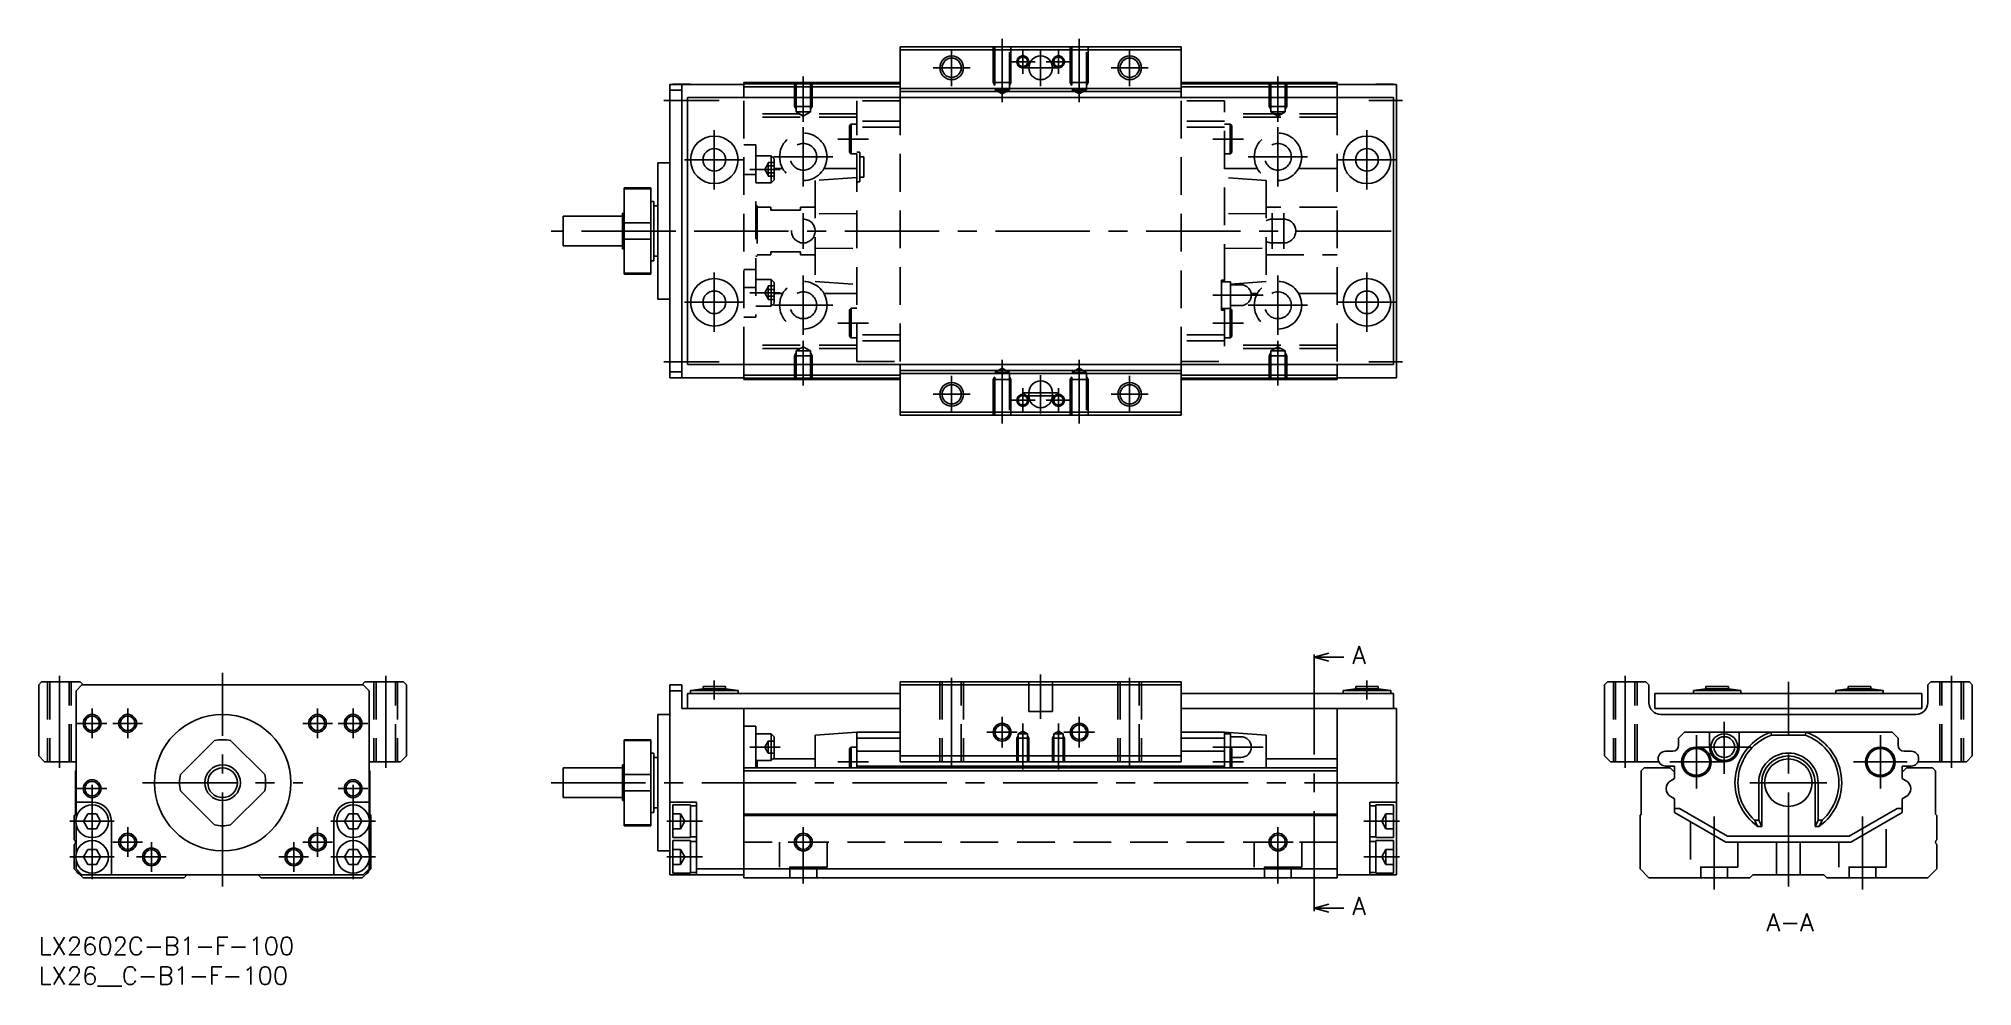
# Model space of a CAD drawing. Extents: x 0 to 326, y -8 to 151.
import ezdxf

# ---------------------------------------------------------------- set-up
doc = ezdxf.new("R2010")
doc.units = 0
doc.header["$LTSCALE"] = 0.5
doc.linetypes.add('CENTER', pattern=[50.8, 31.75, -6.35, 6.35, -6.35])
doc.linetypes.add('DASHED', pattern=[19.05, 12.7, -6.35])
for name, color, linetype in [('MSM_CENTER', 1, 'CENTER'), ('MSM_CONTINUOUS', 7, 'CONTINUOUS'), ('MSM_DASHED', 4, 'DASHED'), ('MSM_NARROW', 5, 'CONTINUOUS'), ('MSM_PART_NUMBER', 7, 'CONTINUOUS')]:
    doc.layers.add(name, color=color, linetype=linetype)
doc.styles.get("Standard").update_dxf_attribs({"font": 'txt.shx', "height": 1, "bigfont": 'bigfont.shx'})

# ---------------------------------------------------------------- blocks, each defined once
blk = doc.blocks.new('*U18')
at = {"layer": 'MSM_PART_NUMBER'}
blk.add_text('LX2602C-B1-F-100', height=3, dxfattribs=at).set_placement((0, -3))
blk = doc.blocks.new('*U19')
at = {"layer": 'MSM_PART_NUMBER'}
blk.add_text('LX26__C-B1-F-100', height=3, dxfattribs=at).set_placement((0, -8))

msp = doc.modelspace()

# ---------------------------------------------------------------- linework, layer by layer
at = {"layer": 'MSM_CENTER'}
for p, q in [((162.38, 140.6), (162.38, 151.3)), ((175.38, 140.6), (175.38, 151.3)), ((153.88, 143.31), (153.88, 149.51)), ((163.83, 147.41), (167.93, 147.41)), ((165.88, 145.36), (165.88, 149.46)), ((168.88, 143.31), (168.88, 149.51)), ((169.83, 147.41), (173.93, 147.41)), ((171.88, 145.36), (171.88, 149.46)), ((183.88, 143.31), (183.88, 149.51)), ((128.88, 144.91), (128.88, 137.28)), ((150.78, 146.41), (156.98, 146.41)), ((165.78, 146.41), (171.98, 146.41)), ((180.78, 146.41), (186.98, 146.41)), ((208.88, 144.91), (208.88, 137.28)), ((105.38, 140.91), (114.68, 140.91)), ((224.18, 140.91), (229.88, 140.91)), ((113.88, 125.91), (113.88, 135.91)), ((128.88, 126.41), (128.88, 136.41)), ((134.68, 134.41), (139.88, 134.41)), ((197.88, 134.41), (203.08, 134.41)), ((208.88, 126.41), (208.88, 136.41)), ((223.88, 125.91), (223.88, 135.91)), ((108.88, 130.91), (118.88, 130.91)), ((123.88, 131.41), (133.88, 131.41)), ((203.88, 131.41), (213.88, 131.41)), ((218.88, 130.91), (228.88, 130.91)), ((119.88, 129.3), (124.98, 129.3)), ((128.88, 115.91), (128.88, 121.91)), ((207.88, 115.91), (207.88, 121.91)), ((209.88, 115.91), (209.88, 121.91)), ((107.38, 118.91), (86.38, 118.91)), ((110.48, 118.91), (230.88, 118.91)), ((113.88, 101.91), (113.88, 111.91)), ((128.88, 101.41), (128.88, 111.41)), ((208.88, 101.41), (208.88, 111.41)), ((223.88, 101.91), (223.88, 111.91)), ((119.88, 108.51), (124.98, 108.51)), ((197.88, 108.11), (206.38, 108.11)), ((108.88, 106.91), (118.88, 106.91)), ((123.88, 106.41), (133.88, 106.41)), ((203.88, 106.41), (213.88, 106.41)), ((218.88, 106.91), (228.88, 106.91)), ((134.68, 103.41), (139.88, 103.41)), ((197.88, 103.41), (203.08, 103.41)), ((128.88, 100.42), (128.88, 92.91)), ((208.88, 100.42), (208.88, 92.91)), ((105.38, 96.91), (114.68, 96.91)), ((162.38, 97.21), (162.38, 86.51)), ((168.88, 88.16), (168.88, 94.66)), ((175.38, 97.21), (175.38, 86.51)), ((224.18, 96.91), (229.88, 96.91)), ((150.78, 91.41), (156.98, 91.41)), ((153.88, 94.51), (153.88, 88.31)), ((165.88, 92.46), (165.88, 88.36)), ((165.88, 91.66), (171.88, 91.66)), ((171.88, 92.46), (171.88, 88.36)), ((180.78, 91.41), (186.98, 91.41)), ((183.88, 94.51), (183.88, 88.31)), ((163.83, 90.41), (167.93, 90.41)), ((165.88, 91.16), (171.88, 91.16)), ((169.83, 90.41), (173.93, 90.41)), ((214.98, 46.62), (214.98, 5.38)), ((3.5, 44), (3.5, 28.5)), ((31, 8.5), (31, 44.5)), ((58.5, 44), (58.5, 28.5)), ((113.88, 43.2), (113.88, 40)), ((153.88, 43.68), (153.88, 28.83)), ((168.88, 44.25), (168.88, 36.75)), ((183.88, 43.68), (183.88, 28.83)), ((223.88, 43.2), (223.88, 40)), ((267.41, 44), (267.41, 28.5)), ((294.91, 8.5), (294.91, 43)), ((322.41, 44), (322.41, 28.5)), ((6.5, 36), (11.5, 36)), ((9, 33.5), (9, 38.5)), ((12.5, 36), (17.5, 36)), ((15, 33.5), (15, 38.5)), ((44.5, 36), (49.5, 36)), ((47, 33.5), (47, 38.5)), ((50.5, 36), (55.5, 36)), ((53, 33.5), (53, 38.5)), ((162.38, 31.93), (162.38, 37.08)), ((165.88, 35.96), (165.88, 28.24)), ((171.88, 35.96), (171.88, 28.24)), ((175.38, 31.93), (175.38, 37.08)), ((284.11, 36.25), (284.11, 27.5)), ((159.8, 34.5), (164.95, 34.5)), ((172.8, 34.5), (177.95, 34.5)), ((279.41, 25), (279.41, 34)), ((310.41, 25), (310.41, 34)), ((119.88, 32), (124.98, 32)), ((134.68, 29.5), (139.88, 29.5)), ((197.88, 32), (206.38, 32)), ((197.88, 29.5), (203.08, 29.5)), ((274.91, 29.5), (283.91, 29.5)), ((279.61, 32), (288.61, 32)), ((305.91, 29.5), (314.91, 29.5)), ((9, 9.75), (9, 27.5)), ((53, 9.75), (53, 27.5)), ((6.5, 25), (11.5, 25)), ((17.5, 26), (44.5, 26)), ((50.5, 25), (55.5, 25)), ((86.38, 26), (230.88, 26)), ((288.41, 26), (301.41, 26)), ((282.41, 20.29), (282.41, 8)), ((307.41, 20.29), (307.41, 8)), ((5.25, 19.5), (12.75, 19.5)), ((15, 13.5), (15, 18.5)), ((47, 13.5), (47, 18.5)), ((49.25, 19.5), (56.75, 19.5)), ((105.88, 19.5), (111.88, 19.5)), ((128.88, 18.5), (128.88, 9)), ((208.88, 18.5), (208.88, 9)), ((223.38, 19.5), (229.38, 19.5)), ((5.25, 13.5), (12.75, 13.5)), ((12.5, 16), (17.5, 16)), ((16.5, 13.5), (21.5, 13.5)), ((19, 11), (19, 16)), ((40.5, 13.5), (45.5, 13.5)), ((43, 11), (43, 16)), ((44.5, 16), (49.5, 16)), ((49.25, 13.5), (56.75, 13.5)), ((105.88, 13.5), (111.88, 13.5)), ((126.3, 16), (131.45, 16)), ((206.3, 16), (211.45, 16)), ((223.38, 13.5), (229.38, 13.5))]:
    msp.add_line(p, q, dxfattribs=at)
at = {"layer": 'MSM_CONTINUOUS'}
for p, q in [((192.58, 149.91), (145.18, 149.91)), ((145.18, 149.91), (145.18, 141.41)), ((192.58, 149.41), (145.18, 149.41)), ((192.58, 149.91), (192.58, 141.41)), ((118.88, 143.61), (106.38, 143.61)), ((106.38, 143.61), (106.38, 94.21)), ((106.88, 143.61), (106.88, 143.66)), ((109.88, 143.66), (106.88, 143.66)), ((108.38, 143.61), (108.38, 94.21)), ((109.88, 143.61), (109.88, 143.66)), ((118.88, 141.41), (118.88, 143.91)), ((145.18, 143.91), (118.88, 143.91)), ((145.18, 143.71), (118.88, 143.71)), ((218.88, 143.91), (192.58, 143.91)), ((218.88, 143.71), (192.58, 143.71)), ((218.88, 143.91), (218.88, 141.41)), ((228.88, 143.61), (218.88, 143.61)), ((225.38, 143.61), (225.38, 143.66)), ((228.38, 143.66), (225.38, 143.66)), ((228.38, 143.61), (228.38, 143.66)), ((228.88, 143.61), (228.88, 94.21)), ((108.38, 142.61), (106.38, 142.61)), ((109.38, 96.41), (109.38, 141.41)), ((228.38, 141.41), (109.38, 141.41)), ((145.18, 143.21), (118.88, 143.21)), ((192.58, 142.91), (145.18, 142.91)), ((192.58, 142.41), (145.18, 142.41)), ((218.88, 143.21), (192.58, 143.21)), ((228.38, 96.41), (228.38, 141.41)), ((106.38, 130.41), (104.38, 130.41)), ((104.38, 107.41), (104.38, 130.41)), ((103.18, 126.16), (98.68, 126.16)), ((98.68, 126.16), (98.68, 111.66)), ((98.68, 126.03), (103.18, 126.03)), ((103.18, 126.16), (103.18, 111.66)), ((103.68, 123.91), (103.18, 123.91)), ((103.68, 123.91), (103.68, 113.91)), ((88.38, 121.41), (88.38, 116.41)), ((98.38, 121.41), (88.38, 121.41)), ((98.38, 121.91), (98.38, 115.91)), ((98.68, 121.91), (98.38, 121.91)), ((104.38, 123.16), (103.68, 123.16)), ((98.68, 120.27), (103.18, 120.27)), ((98.68, 117.54), (103.18, 117.54)), ((88.38, 116.41), (98.38, 116.41)), ((98.38, 115.91), (98.68, 115.91)), ((103.68, 114.66), (104.38, 114.66)), ((98.68, 111.79), (103.18, 111.79)), ((98.68, 111.66), (103.18, 111.66)), ((103.18, 113.91), (103.68, 113.91)), ((104.38, 107.41), (106.38, 107.41)), ((108.38, 95.21), (106.38, 95.21)), ((228.38, 96.41), (109.38, 96.41)), ((118.88, 93.91), (118.88, 96.41)), ((145.18, 94.61), (118.88, 94.61)), ((145.18, 96.41), (145.18, 87.91)), ((192.58, 95.41), (145.18, 95.41)), ((192.58, 94.91), (145.18, 94.91)), ((192.58, 96.41), (192.58, 87.91)), ((218.88, 94.61), (192.58, 94.61)), ((218.88, 96.41), (218.88, 93.91)), ((118.88, 94.21), (106.38, 94.21)), ((106.88, 94.16), (106.88, 94.21)), ((106.88, 94.16), (109.88, 94.16)), ((109.88, 94.16), (109.88, 94.21)), ((145.18, 94.11), (118.88, 94.11)), ((145.18, 93.91), (118.88, 93.91)), ((166.88, 91.66), (166.88, 91.16)), ((170.88, 91.16), (170.88, 91.66)), ((218.88, 94.11), (192.58, 94.11)), ((218.88, 93.91), (192.58, 93.91)), ((228.88, 94.21), (218.88, 94.21)), ((192.58, 88.41), (145.18, 88.41)), ((192.58, 87.91), (145.18, 87.91)), ((214.98, 47.12), (217.48, 47.79)), ((214.98, 47.62), (214.98, 46.62)), ((217.48, 46.45), (214.98, 47.12)), ((214.98, 47.12), (219.98, 47.12)), ((0, 42.5), (0.5, 43)), ((0, 30.5), (0, 42.5)), ((0.5, 43), (7, 43)), ((6.3, 41.5), (7.3, 42.5)), ((7, 43), (7.5, 42.5)), ((7.3, 42.5), (54.7, 42.5)), ((54.5, 42.5), (55, 43)), ((54.7, 42.5), (55.7, 41.5)), ((55, 43), (61.5, 43)), ((61.5, 43), (62, 42.5)), ((62, 42.5), (62, 30.5)), ((108.38, 42.5), (106.38, 42.5)), ((106.38, 42.5), (106.38, 10.5)), ((108.38, 38.5), (108.38, 42.5)), ((145.18, 43), (145.18, 29.5)), ((192.58, 43), (145.18, 43)), ((192.58, 42.5), (145.18, 42.5)), ((192.58, 43), (192.58, 29.5)), ((264.41, 43), (263.91, 42.5)), ((263.91, 42.5), (263.91, 30.5)), ((270.91, 43), (264.41, 43)), ((271.41, 42.5), (270.91, 43)), ((271.41, 39.5), (271.41, 42.5)), ((318.91, 43), (318.41, 42.5)), ((318.41, 42.5), (318.41, 39.5)), ((325.41, 43), (318.91, 43)), ((325.91, 42.5), (325.41, 43)), ((325.91, 30.5), (325.91, 42.5)), ((6.3, 20.02), (6.3, 41.5)), ((55.7, 20.02), (55.7, 41.5)), ((108.38, 41.5), (106.38, 41.5)), ((109.38, 41), (109.38, 38.5)), ((145.18, 41), (109.38, 41)), ((111.98, 41.8), (109.88, 41.55)), ((109.88, 41.55), (109.88, 41)), ((117.88, 41.55), (109.88, 41.55)), ((111.98, 42.2), (111.98, 41.8)), ((115.78, 42.2), (111.98, 42.2)), ((115.78, 41.8), (111.98, 41.8)), ((115.78, 41.8), (115.78, 42.2)), ((117.88, 41.55), (115.78, 41.8)), ((117.88, 41), (117.88, 41.55)), ((228.38, 41), (192.58, 41)), ((221.98, 41.8), (219.88, 41.55)), ((219.88, 41.55), (219.88, 41)), ((227.88, 41.55), (219.88, 41.55)), ((221.98, 42.2), (221.98, 41.8)), ((225.78, 42.2), (221.98, 42.2)), ((225.78, 41.8), (221.98, 41.8)), ((225.78, 41.8), (225.78, 42.2)), ((227.88, 41.55), (225.78, 41.8)), ((227.88, 41), (227.88, 41.55)), ((228.38, 38.5), (228.38, 41)), ((272.41, 41), (272.41, 38.5)), ((317.41, 41), (272.41, 41)), ((281.01, 41.8), (278.91, 41.55)), ((278.91, 41.55), (278.91, 41)), ((286.91, 41.55), (278.91, 41.55)), ((281.01, 42.2), (281.01, 41.8)), ((284.81, 42.2), (281.01, 42.2)), ((284.81, 41.8), (281.01, 41.8)), ((284.81, 41.8), (284.81, 42.2)), ((286.91, 41.55), (284.81, 41.8)), ((286.91, 41), (286.91, 41.55)), ((305.01, 41.8), (302.91, 41.55)), ((302.91, 41.55), (302.91, 41)), ((310.91, 41.55), (302.91, 41.55)), ((305.01, 42.2), (305.01, 41.8)), ((308.81, 42.2), (305.01, 42.2)), ((308.81, 41.8), (305.01, 41.8)), ((308.81, 41.8), (308.81, 42.2)), ((310.91, 41.55), (308.81, 41.8)), ((310.91, 41), (310.91, 41.55)), ((317.41, 41), (317.41, 38.5)), ((106.38, 37.5), (104.38, 37.5)), ((104.38, 14.5), (104.38, 37.5)), ((145.18, 38.5), (108.38, 38.5)), ((118.88, 38.5), (118.88, 10)), ((192.58, 38.5), (228.88, 38.5)), ((218.88, 38.5), (218.88, 10)), ((228.88, 38.5), (228.88, 10.5)), ((272.41, 38.5), (317.41, 38.5)), ((316.41, 37.5), (273.41, 37.5)), ((23.88, 27.36), (29.64, 33.12)), ((32.36, 33.12), (38.12, 27.36)), ((103.18, 33.25), (98.68, 33.25)), ((98.68, 33.25), (98.68, 18.75)), ((98.68, 33.12), (103.18, 33.12)), ((103.18, 33.25), (103.18, 18.75)), ((120.88, 35.5), (118.88, 35.5)), ((120.88, 35.5), (120.88, 28.5)), ((123.48, 34.25), (120.88, 34.25)), ((123.98, 33.75), (123.48, 34.25)), ((123.48, 34.25), (123.48, 29.75)), ((123.98, 33.75), (123.98, 30.25)), ((130.88, 34), (137.88, 34.5)), ((130.88, 34), (130.88, 28.5)), ((145.18, 34.5), (137.88, 34.5)), ((137.88, 28.5), (137.88, 34.5)), ((145.18, 33.5), (137.88, 33.5)), ((199.88, 34.5), (192.58, 34.5)), ((199.88, 33.5), (192.58, 33.5)), ((199.88, 34.5), (206.88, 34)), ((199.88, 28.5), (199.88, 34.5)), ((200.88, 34.25), (199.88, 34.25)), ((200.88, 34.25), (200.88, 31.95)), ((202.63, 33.75), (200.88, 33.75)), ((206.88, 34), (206.88, 28.5)), ((276.41, 33.5), (277.41, 34.5)), ((276.41, 32.3), (276.41, 33.5)), ((277.41, 34.5), (312.41, 34.5)), ((281.61, 32), (281.61, 34.5)), ((286.61, 34.5), (286.61, 32)), ((291.95, 34.5), (292.04, 34)), ((292.04, 34), (297.78, 34)), ((297.78, 34), (297.87, 34.5)), ((312.41, 34.5), (313.41, 33.5)), ((313.41, 33.5), (313.41, 32.3)), ((1, 29.5), (0, 30.5)), ((6.3, 29.5), (1, 29.5)), ((61, 29.5), (55.7, 29.5)), ((62, 30.5), (61, 29.5)), ((103.68, 31), (103.18, 31)), ((103.68, 31), (103.68, 21)), ((104.38, 30.25), (103.68, 30.25)), ((120.88, 29.75), (123.48, 29.75)), ((121.08, 29.75), (121.08, 28.5)), ((123.48, 29.75), (123.98, 30.25)), ((130.88, 30), (123.73, 30)), ((136.93, 32), (136.68, 31.75)), ((136.68, 31.75), (136.68, 28.5)), ((137.88, 32), (136.93, 32)), ((136.93, 32), (136.93, 28.5)), ((145.18, 31.3), (137.88, 31.3)), ((192.58, 30.5), (145.18, 30.5)), ((192.58, 29.5), (145.18, 29.5)), ((199.88, 31.3), (192.58, 31.3)), ((200.83, 32), (199.88, 32)), ((201.08, 31.75), (200.83, 32)), ((200.83, 32), (200.83, 28.5)), ((201.08, 31.75), (201.08, 28.5)), ((201.08, 30.25), (202.63, 30.25)), ((218.88, 30), (206.88, 30)), ((264.91, 29.5), (263.91, 30.5)), ((264.91, 29.5), (273.09, 29.5)), ((274.21, 31.3), (275.41, 31.3)), ((314.41, 31.3), (315.61, 31.3)), ((316.73, 29.5), (324.91, 29.5)), ((324.91, 29.5), (325.91, 30.5)), ((6.2, 28), (6.3, 28.1)), ((6.2, 20.7), (6.2, 28)), ((55.7, 28.1), (55.8, 28)), ((55.8, 28), (55.8, 20.7)), ((98.38, 28.5), (88.38, 28.5)), ((88.38, 28.5), (88.38, 23.5)), ((98.68, 29), (98.38, 29)), ((98.38, 29), (98.38, 23)), ((98.68, 27.36), (103.18, 27.36)), ((218.88, 28.5), (118.88, 28.5)), ((218.88, 28), (118.88, 28)), ((199.88, 28.8), (137.88, 28.8)), ((270.11, 28), (270.61, 28.5)), ((270.11, 20.7), (270.11, 28)), ((270.61, 28.5), (275.01, 28.5)), ((275.71, 28.8), (274.21, 28.8)), ((275.01, 28.5), (275.71, 27.8)), ((275.71, 26.72), (275.15, 26.4)), ((275.71, 27.8), (275.71, 28.8)), ((275.71, 27.8), (275.71, 26.72)), ((314.11, 28.8), (314.11, 27.8)), ((315.61, 28.8), (314.11, 28.8)), ((314.11, 27.8), (314.81, 28.5)), ((314.11, 26.72), (314.11, 27.8)), ((314.67, 26.4), (314.11, 26.72)), ((314.81, 28.5), (319.21, 28.5)), ((319.21, 28.5), (319.71, 28)), ((319.71, 28), (319.71, 20.7)), ((29.64, 18.88), (23.88, 24.64)), ((38.12, 24.64), (32.36, 18.88)), ((88.38, 23.5), (98.38, 23.5)), ((98.38, 23), (98.68, 23)), ((98.68, 24.64), (103.18, 24.64)), ((275.15, 23.6), (275.71, 23.28)), ((275.71, 23.28), (275.71, 21)), ((289.91, 26), (289.91, 19.68)), ((290.41, 26), (290.41, 18.62)), ((299.41, 26), (299.41, 18.62)), ((299.91, 26), (299.91, 19.68)), ((314.11, 23.28), (314.67, 23.6)), ((314.11, 21), (314.11, 23.28)), ((6, 20.5), (6.2, 20.7)), ((6, 16.4), (6, 20.5)), ((9, 22.75), (6.3, 22.75)), ((8.28, 20.75), (7.56, 19.5)), ((9.72, 20.75), (8.28, 20.75)), ((10.44, 19.5), (9.72, 20.75)), ((52.28, 20.75), (51.56, 19.5)), ((53.72, 20.75), (52.28, 20.75)), ((55.7, 22.75), (53, 22.75)), ((54.44, 19.5), (53.72, 20.75)), ((55.8, 20.7), (56, 20.5)), ((56, 20.5), (56, 11.5)), ((103.18, 21), (103.68, 21)), ((103.68, 21.75), (104.38, 21.75)), ((110.88, 22.75), (106.38, 22.75)), ((106.88, 16.75), (106.88, 22.25)), ((109.88, 22.25), (106.88, 22.25)), ((109.88, 16.75), (109.88, 22.25)), ((110.88, 22.1), (109.88, 22.1)), ((110.88, 10.5), (110.88, 22.75)), ((218.88, 20.7), (118.88, 20.7)), ((218.88, 20.5), (118.88, 20.5)), ((224.38, 10.5), (224.38, 22.75)), ((228.88, 22.75), (224.38, 22.75)), ((225.38, 22.1), (224.38, 22.1)), ((225.38, 16.75), (225.38, 22.25)), ((228.38, 22.25), (225.38, 22.25)), ((228.38, 16.75), (228.38, 22.25)), ((269.91, 20.5), (270.11, 20.7)), ((269.91, 11.5), (269.91, 20.5)), ((276.56, 21.66), (275.71, 21.66)), ((275.71, 21), (284.37, 16)), ((284.64, 17), (276.56, 21.66)), ((289.23, 19.68), (289.91, 19.68)), ((289.91, 19.68), (290.41, 18.62)), ((299.41, 18.62), (299.91, 19.68)), ((299.91, 19.68), (300.6, 19.68)), ((313.26, 21.66), (305.18, 17)), ((305.45, 16), (314.11, 21)), ((314.11, 21.66), (313.26, 21.66)), ((319.71, 20.7), (319.91, 20.5)), ((319.91, 20.5), (319.91, 16.4)), ((6.3, 14.02), (6.3, 18.98)), ((7.56, 19.5), (8.28, 18.25)), ((9.72, 18.25), (8.28, 18.25)), ((9.72, 18.25), (10.44, 19.5)), ((12.25, 10.5), (12.25, 19.5)), ((49.75, 19.5), (49.75, 10.5)), ((51.56, 19.5), (52.28, 18.25)), ((53.72, 18.25), (52.28, 18.25)), ((53.72, 18.25), (54.44, 19.5)), ((55.7, 14.02), (55.7, 18.98)), ((98.68, 18.88), (103.18, 18.88)), ((98.68, 18.75), (103.18, 18.75)), ((106.88, 16.75), (109.88, 16.75)), ((109.88, 16.9), (110.88, 16.9)), ((224.38, 16.9), (225.38, 16.9)), ((225.38, 16.75), (228.38, 16.75)), ((305.18, 17), (284.64, 17)), ((289.76, 18.62), (290.41, 18.62)), ((299.41, 18.62), (300.06, 18.62)), ((6, 11.5), (6, 15.6)), ((8.28, 14.75), (7.56, 13.5)), ((7.56, 13.5), (8.28, 12.25)), ((9.72, 14.75), (8.28, 14.75)), ((10.44, 13.5), (9.72, 14.75)), ((9.72, 12.25), (10.44, 13.5)), ((52.28, 14.75), (51.56, 13.5)), ((51.56, 13.5), (52.28, 12.25)), ((53.72, 14.75), (52.28, 14.75)), ((54.44, 13.5), (53.72, 14.75)), ((53.72, 12.25), (54.44, 13.5)), ((104.38, 14.5), (106.38, 14.5)), ((106.88, 10.75), (106.88, 16.25)), ((109.88, 16.25), (106.88, 16.25)), ((109.88, 10.75), (109.88, 16.25)), ((110.88, 16.1), (109.88, 16.1)), ((225.38, 16.1), (224.38, 16.1)), ((225.38, 10.75), (225.38, 16.25)), ((228.38, 16.25), (225.38, 16.25)), ((228.38, 10.75), (228.38, 16.25)), ((284.37, 16), (305.45, 16)), ((319.91, 15.6), (319.91, 11.5)), ((7.5, 10), (6, 11.5)), ((6.3, 11.5), (6.3, 12.98)), ((6.3, 11.5), (7.3, 10.5)), ((54.7, 10.5), (7.3, 10.5)), ((24.5, 10), (7.5, 10)), ((9.72, 12.25), (8.28, 12.25)), ((25, 10.5), (24.5, 10)), ((37.52, 10), (37.02, 10.5)), ((54.5, 10), (37.52, 10)), ((53.72, 12.25), (52.28, 12.25)), ((56, 11.5), (54.5, 10)), ((54.7, 10.5), (55.7, 11.5)), ((55.7, 11.5), (55.7, 12.98)), ((106.38, 10.5), (118.88, 10.5)), ((106.88, 10.75), (109.88, 10.75)), ((109.88, 10.9), (110.88, 10.9)), ((218.88, 11.5), (110.88, 11.5)), ((218.88, 10), (118.88, 10)), ((218.88, 10.5), (228.88, 10.5)), ((224.38, 10.9), (225.38, 10.9)), ((225.38, 10.75), (228.38, 10.75)), ((271.41, 10), (269.91, 11.5)), ((288.4, 10), (271.41, 10)), ((288.9, 10.5), (288.4, 10)), ((300.91, 10.5), (288.9, 10.5)), ((301.41, 10), (300.91, 10.5)), ((318.41, 10), (301.41, 10)), ((319.91, 11.5), (318.41, 10)), ((214.98, 4.88), (217.48, 5.55)), ((214.98, 5.38), (214.98, 4.38)), ((217.48, 4.21), (214.98, 4.88)), ((214.98, 4.88), (219.98, 4.88))]:
    msp.add_line(p, q, dxfattribs=at)
for centre, radius in [((153.88, 146.41), 1.62), ((168.88, 146.41), 2), ((183.88, 146.41), 1.62), ((113.88, 130.91), 4), ((223.88, 130.91), 4), ((113.88, 130.91), 1.9), ((223.88, 130.91), 1.9), ((113.88, 106.91), 4), ((223.88, 106.91), 4), ((113.88, 106.91), 1.9), ((223.88, 106.91), 1.9), ((153.88, 91.41), 1.62), ((183.88, 91.41), 1.62), ((9, 36), 1.23), ((15, 36), 1.23), ((31, 26), 11.5), ((47, 36), 1.23), ((53, 36), 1.23), ((162.38, 34.5), 1.23), ((175.38, 34.5), 1.23), ((284.11, 32), 2.25), ((284.11, 32), 1.75), ((279.41, 29.5), 2.5), ((279.41, 29.5), 2.25), ((294.91, 26), 4), ((310.41, 29.5), 2.5), ((310.41, 29.5), 2.25), ((9, 25), 1.23), ((31, 26), 3), ((31, 26), 2.5), ((53, 25), 1.23), ((9, 19.5), 2.75), ((53, 19.5), 2.75), ((15, 16), 1.23), ((47, 16), 1.23), ((128.88, 16), 1.23), ((208.88, 16), 1.23), ((9, 13.5), 2.75), ((19, 13.5), 1.23), ((43, 13.5), 1.23), ((53, 13.5), 2.75)]:
    msp.add_circle(centre, radius, dxfattribs=at)
for centre, radius, start, end in [((168.88, 91.66), 2, 0, 180), ((168.88, 91.16), 2, 180, 0), ((273.41, 39.5), 2, 180, 270), ((316.41, 39.5), 2, 270, 0), ((31, 26), 7.25, 79.1484, 100.8516), ((202.63, 32), 1.75, 270, 90), ((294.91, 26), 9, 109.1881, 235.0848), ((294.91, 26), 8.5, 109.7499, 228.0214), ((294.91, 26), 8.5, 311.9786, 70.2501), ((294.91, 26), 9, 304.9152, 70.8119), ((274.21, 30.05), 1.25, 90, 270), ((275.41, 32.3), 1, 270, 0), ((284.11, 32), 2.5, 180, 0), ((294.91, 26), 5, 0, 180), ((294.91, 26), 4.5, 0, 180), ((314.41, 32.3), 1, 180, 270), ((315.61, 30.05), 1.25, 270, 90), ((31, 26), 7.25, 169.1484, 190.8516), ((31, 26), 7.25, 349.1484, 10.8516), ((276.03, 24.88), 1.75, 120.0001, 176.2321), ((313.8, 24.88), 1.75, 3.7679, 59.9999), ((276.03, 25.12), 1.75, 183.7679, 239.9999), ((313.8, 25.12), 1.75, 300.0001, 356.2321), ((9, 19.5), 3.25, 0, 90), ((53, 19.5), 3.25, 90, 180), ((299.27, 24.07), 10.96, 203.6059, 209.8183), ((290.38, 24.16), 11.15, 330.2349, 336.3409), ((5.7, 16), 0.5, 306.8761, 53.1239), ((31, 26), 7.25, 259.1484, 280.8516), ((320.21, 16), 0.5, 126.8761, 233.1239), ((7.3, 11.5), 1, 201.8195, 248.1805), ((54.7, 11.5), 1, 291.8106, 338.1894)]:
    msp.add_arc(centre, radius, start, end, dxfattribs=at)
at = {"layer": 'MSM_DASHED'}
for p, q in [((160.88, 149.91), (160.88, 143.91)), ((161.15, 149.91), (161.15, 142.71)), ((163.61, 142.71), (163.61, 149.91)), ((163.88, 149.91), (163.88, 143.91)), ((173.88, 149.91), (173.88, 143.91)), ((174.15, 149.91), (174.15, 142.71)), ((176.61, 142.71), (176.61, 149.91)), ((176.88, 149.91), (176.88, 143.91)), ((127.38, 143.91), (127.38, 139.91)), ((127.58, 143.71), (127.58, 143.71)), ((127.65, 143.91), (127.65, 138.99)), ((130.11, 138.99), (130.11, 143.91)), ((130.38, 143.91), (130.38, 139.91)), ((160.88, 143.91), (163.88, 143.91)), ((160.88, 143.91), (161.15, 143.44)), ((163.88, 143.91), (163.61, 143.44)), ((173.88, 143.91), (176.88, 143.91)), ((173.88, 143.91), (174.15, 143.44)), ((176.88, 143.91), (176.61, 143.44)), ((207.38, 143.91), (207.38, 139.91)), ((207.58, 143.71), (207.58, 143.71)), ((207.58, 143.71), (207.58, 143.71)), ((207.65, 143.91), (207.65, 138.99)), ((210.11, 138.99), (210.11, 143.91)), ((210.18, 143.71), (210.19, 143.72)), ((210.38, 143.91), (210.38, 139.91)), ((118.88, 96.41), (118.88, 141.41)), ((145.18, 140.86), (137.88, 140.86)), ((137.88, 96.96), (137.88, 140.86)), ((145.18, 141.41), (145.18, 96.41)), ((161.15, 142.71), (162.38, 142)), ((161.15, 142.71), (163.61, 142.71)), ((162.38, 142), (163.61, 142.71)), ((174.15, 142.71), (175.38, 142)), ((174.15, 142.71), (176.61, 142.71)), ((175.38, 142), (176.61, 142.71)), ((192.58, 96.41), (192.58, 141.41)), ((199.88, 140.86), (192.58, 140.86)), ((199.88, 110.36), (199.88, 140.86)), ((218.88, 141.41), (218.88, 96.41)), ((137.88, 138.67), (118.88, 138.67)), ((137.88, 138.11), (118.88, 138.11)), ((130.38, 139.91), (127.38, 139.91)), ((127.65, 139.44), (127.38, 139.91)), ((130.11, 138.99), (127.65, 138.99)), ((127.65, 138.99), (128.88, 138.28)), ((128.88, 138.28), (130.11, 138.99)), ((130.11, 139.44), (130.38, 139.91)), ((136.93, 136.91), (136.68, 136.66)), ((137.88, 136.91), (136.93, 136.91)), ((136.93, 136.91), (136.93, 131.91)), ((145.18, 137.41), (137.88, 137.41)), ((199.88, 137.41), (192.58, 137.41)), ((218.88, 138.67), (199.88, 138.67)), ((218.88, 138.11), (199.88, 138.11)), ((200.83, 136.91), (199.88, 136.91)), ((200.83, 136.91), (200.83, 131.91)), ((201.08, 136.66), (200.83, 136.91)), ((210.38, 139.91), (207.38, 139.91)), ((207.65, 139.44), (207.38, 139.91)), ((210.11, 138.99), (207.65, 138.99)), ((207.65, 138.99), (208.88, 138.28)), ((208.88, 138.28), (210.11, 138.99)), ((210.11, 139.44), (210.38, 139.91)), ((136.68, 136.66), (136.68, 132.16)), ((145.18, 136.41), (137.88, 136.41)), ((199.88, 136.41), (192.58, 136.41)), ((201.08, 136.66), (201.08, 132.16)), ((120.88, 133.41), (118.88, 133.41)), ((120.88, 133.41), (120.88, 104.41)), ((123.48, 131.55), (120.88, 131.55)), ((122.98, 130.45), (123.98, 130.45)), ((122.98, 130.45), (122.98, 128.14)), ((123.98, 131.05), (123.48, 131.55)), ((123.48, 131.55), (123.48, 127.05)), ((123.98, 131.05), (123.98, 127.55)), ((136.68, 132.16), (136.93, 131.91)), ((136.93, 131.91), (137.88, 131.91)), ((138.38, 132.21), (137.88, 132.21)), ((138.38, 127.21), (138.38, 132.21)), ((139.08, 131.41), (138.38, 131.41)), ((139.08, 128.01), (139.08, 131.41)), ((199.88, 131.91), (200.83, 131.91)), ((200.83, 131.91), (201.08, 132.16)), ((120.88, 128.41), (118.88, 128.41)), ((122.98, 130.3), (122.4, 129.3)), ((122.98, 128.3), (122.4, 129.3)), ((122.98, 129.88), (123.98, 129.88)), ((122.98, 128.72), (123.98, 128.72)), ((122.98, 128.14), (123.98, 128.14)), ((123.48, 127.05), (123.98, 127.55)), ((125.39, 129.45), (123.98, 129.45)), ((137.88, 127.91), (130.88, 127.41)), ((130.88, 127.41), (130.88, 110.41)), ((137.88, 129.45), (132.37, 129.45)), ((138.38, 127.21), (137.88, 127.21)), ((139.08, 128.01), (138.38, 128.01)), ((205.39, 129.45), (199.88, 129.45)), ((206.88, 127.41), (199.88, 127.91)), ((206.88, 127.41), (206.88, 110.41)), ((218.88, 129.45), (212.37, 129.45)), ((120.88, 127.05), (123.48, 127.05)), ((121.08, 123.16), (120.88, 123.16)), ((121.08, 123.16), (121.08, 114.66)), ((123.38, 122.91), (121.08, 122.91)), ((123.38, 122.91), (123.38, 122.41)), ((128.38, 122.41), (123.38, 122.41)), ((128.38, 122.91), (128.38, 122.41)), ((130.88, 122.91), (128.38, 122.91)), ((137.88, 121.86), (130.88, 121.78)), ((206.88, 121.78), (199.88, 121.86)), ((218.88, 122.91), (206.88, 122.91)), ((209.88, 120.91), (207.88, 120.91)), ((120.88, 114.66), (121.08, 114.66)), ((121.08, 114.91), (123.38, 114.91)), ((123.38, 115.41), (128.38, 115.41)), ((123.38, 115.41), (123.38, 114.91)), ((128.38, 115.41), (128.38, 114.91)), ((128.38, 114.91), (130.88, 114.91)), ((130.88, 116.03), (137.88, 115.95)), ((199.88, 115.95), (206.88, 116.03)), ((206.88, 114.91), (218.88, 114.91)), ((207.88, 116.91), (209.88, 116.91)), ((118.88, 112.41), (120.88, 112.41)), ((120.88, 109.41), (118.88, 109.41)), ((123.48, 110.76), (120.88, 110.76)), ((122.98, 109.51), (122.4, 108.51)), ((122.98, 107.51), (122.4, 108.51)), ((122.98, 109.67), (123.98, 109.67)), ((122.98, 109.67), (122.98, 107.36)), ((122.98, 109.09), (123.98, 109.09)), ((122.98, 107.94), (123.98, 107.94)), ((123.98, 110.26), (123.48, 110.76)), ((123.48, 110.76), (123.48, 106.26)), ((123.98, 110.26), (123.98, 106.76)), ((125.39, 108.37), (123.98, 108.37)), ((130.88, 110.41), (137.88, 109.91)), ((137.88, 108.37), (132.37, 108.37)), ((199.38, 110.61), (199.88, 110.61)), ((199.38, 105.61), (199.38, 110.61)), ((200.88, 110.36), (199.38, 110.36)), ((200.88, 109.98), (206.88, 110.41)), ((200.88, 110.36), (200.88, 105.86)), ((202.63, 109.86), (200.88, 109.86)), ((205.39, 108.37), (204.36, 108.37)), ((218.88, 108.37), (212.37, 108.37)), ((120.88, 104.41), (118.88, 104.41)), ((120.88, 106.26), (123.48, 106.26)), ((122.98, 107.36), (123.98, 107.36)), ((123.48, 106.26), (123.98, 106.76)), ((136.93, 105.91), (136.68, 105.66)), ((136.68, 105.66), (136.68, 101.16)), ((136.93, 105.91), (136.93, 100.91)), ((137.88, 105.91), (136.93, 105.91)), ((199.38, 105.86), (200.88, 105.86)), ((199.38, 105.61), (199.88, 105.61)), ((199.88, 105.86), (199.88, 96.96)), ((200.83, 105.86), (200.83, 100.91)), ((200.88, 106.36), (202.63, 106.36)), ((201.08, 105.66), (200.88, 105.86)), ((201.08, 105.66), (201.08, 101.16)), ((136.68, 101.16), (136.93, 100.91)), ((145.18, 101.41), (137.88, 101.41)), ((199.88, 101.41), (192.58, 101.41)), ((200.83, 100.91), (201.08, 101.16)), ((137.88, 99.71), (118.88, 99.71)), ((137.88, 99.15), (118.88, 99.15)), ((127.65, 98.37), (127.38, 97.91)), ((130.38, 97.91), (127.38, 97.91)), ((127.38, 93.91), (127.38, 97.91)), ((128.88, 99.42), (127.65, 98.71)), ((127.65, 98.71), (127.65, 93.91)), ((130.11, 98.71), (127.65, 98.71)), ((130.11, 98.71), (128.88, 99.42)), ((130.11, 93.91), (130.11, 98.71)), ((130.11, 98.37), (130.38, 97.91)), ((130.38, 93.91), (130.38, 97.91)), ((136.93, 100.91), (137.88, 100.91)), ((145.18, 100.41), (137.88, 100.41)), ((199.88, 100.41), (192.58, 100.41)), ((199.88, 100.91), (200.83, 100.91)), ((218.88, 99.71), (199.88, 99.71)), ((218.88, 99.15), (199.88, 99.15)), ((207.65, 98.37), (207.38, 97.91)), ((210.38, 97.91), (207.38, 97.91)), ((207.38, 93.91), (207.38, 97.91)), ((208.88, 99.42), (207.65, 98.71)), ((207.65, 98.71), (207.65, 93.91)), ((210.11, 98.71), (207.65, 98.71)), ((210.11, 98.71), (208.88, 99.42)), ((210.11, 93.91), (210.11, 98.71)), ((210.11, 98.37), (210.38, 97.91)), ((210.38, 93.91), (210.38, 97.91)), ((137.88, 96.96), (145.18, 96.96)), ((161.15, 95.11), (162.38, 95.82)), ((161.15, 95.11), (163.61, 95.11)), ((161.15, 87.91), (161.15, 95.11)), ((162.38, 95.82), (163.61, 95.11)), ((163.61, 95.11), (163.61, 87.91)), ((174.15, 95.11), (175.38, 95.82)), ((174.15, 95.11), (176.61, 95.11)), ((174.15, 87.91), (174.15, 95.11)), ((175.38, 95.82), (176.61, 95.11)), ((176.61, 95.11), (176.61, 87.91)), ((192.58, 96.96), (199.88, 96.96)), ((160.88, 93.91), (161.15, 94.37)), ((160.88, 87.91), (160.88, 93.91)), ((160.88, 93.91), (163.88, 93.91)), ((163.88, 93.91), (163.61, 94.37)), ((163.88, 87.91), (163.88, 93.91)), ((173.88, 93.91), (174.15, 94.37)), ((173.88, 87.91), (173.88, 93.91)), ((173.88, 93.91), (176.88, 93.91)), ((176.88, 93.91), (176.61, 94.37)), ((176.88, 87.91), (176.88, 93.91)), ((1.5, 43), (1.5, 29.5)), ((1.88, 43), (1.88, 29.5)), ((5.12, 29.5), (5.12, 43)), ((5.5, 29.5), (5.5, 43)), ((56.5, 43), (56.5, 29.5)), ((56.88, 43), (56.88, 29.5)), ((60.12, 29.5), (60.12, 43)), ((60.5, 43), (60.5, 29.5)), ((151.88, 43), (151.88, 29.5)), ((152.26, 43), (152.26, 29.5)), ((155.5, 29.5), (155.5, 43)), ((155.88, 43), (155.88, 29.5)), ((166.88, 38), (166.88, 43)), ((170.88, 38), (170.88, 43)), ((181.88, 43), (181.88, 29.5)), ((182.26, 43), (182.26, 29.5)), ((185.5, 29.5), (185.5, 43)), ((185.88, 43), (185.88, 29.5)), ((265.41, 43), (265.41, 29.5)), ((265.79, 43), (265.79, 29.5)), ((269.03, 29.5), (269.03, 43)), ((269.41, 29.5), (269.41, 43)), ((320.41, 29.5), (320.41, 43)), ((320.79, 29.5), (320.79, 43)), ((324.03, 43), (324.03, 29.5)), ((324.41, 43), (324.41, 29.5)), ((166.88, 38), (170.88, 38)), ((122.98, 33), (122.4, 32)), ((122.98, 33), (123.98, 33)), ((122.98, 33), (122.98, 31)), ((164.88, 33.5), (165.1, 33.87)), ((164.88, 29.5), (164.88, 33.5)), ((166.88, 33.5), (164.88, 33.5)), ((165.88, 34.7), (165.1, 34.25)), ((165.1, 34.25), (165.1, 29.5)), ((166.66, 34.25), (165.1, 34.25)), ((166.66, 34.25), (165.88, 34.7)), ((166.66, 29.5), (166.66, 34.25)), ((166.88, 33.5), (166.66, 33.87)), ((166.88, 29.5), (166.88, 33.5)), ((170.88, 33.5), (171.1, 33.87)), ((170.88, 29.5), (170.88, 33.5)), ((172.88, 33.5), (170.88, 33.5)), ((171.88, 34.7), (171.1, 34.25)), ((171.1, 34.25), (171.1, 29.5)), ((172.66, 34.25), (171.1, 34.25)), ((172.66, 34.25), (171.88, 34.7)), ((172.66, 29.5), (172.66, 34.25)), ((172.88, 33.5), (172.66, 33.87)), ((172.88, 29.5), (172.88, 33.5)), ((122.98, 31), (122.4, 32)), ((122.98, 32), (123.98, 32)), ((122.98, 31), (123.98, 31)), ((108.18, 20.75), (106.88, 20.75)), ((108.18, 18.25), (108.18, 20.75)), ((108.18, 20.75), (108.9, 19.5)), ((227.08, 20.75), (226.36, 19.5)), ((227.08, 20.75), (228.38, 20.75)), ((227.08, 20.75), (227.08, 18.25)), ((108.18, 19.5), (106.88, 19.5)), ((108.18, 18.25), (106.88, 18.25)), ((108.18, 18.25), (108.9, 19.5)), ((227.08, 18.25), (226.36, 19.5)), ((227.08, 19.5), (228.38, 19.5)), ((227.08, 18.25), (228.38, 18.25)), ((278.41, 19.44), (278.41, 11.8)), ((311.41, 11.8), (311.41, 19.44)), ((108.18, 14.75), (106.88, 14.75)), ((108.18, 13.5), (106.88, 13.5)), ((108.18, 12.25), (108.18, 14.75)), ((108.18, 14.75), (108.9, 13.5)), ((108.18, 12.25), (108.9, 13.5)), ((218.88, 16), (118.88, 16)), ((124.88, 16), (124.88, 11.8)), ((132.88, 11.8), (132.88, 16)), ((204.88, 16), (204.88, 11.8)), ((212.88, 11.8), (212.88, 16)), ((227.08, 14.75), (226.36, 13.5)), ((227.08, 12.25), (226.36, 13.5)), ((227.08, 14.75), (228.38, 14.75)), ((227.08, 14.75), (227.08, 12.25)), ((227.08, 13.5), (228.38, 13.5)), ((286.41, 11.8), (286.41, 16)), ((292.91, 16), (292.91, 10.5)), ((296.91, 16), (296.91, 10.5)), ((303.41, 16), (303.41, 11.8)), ((108.18, 12.25), (106.88, 12.25)), ((132.88, 11.8), (124.88, 11.8)), ((126.63, 11.8), (126.63, 10)), ((131.13, 10), (131.13, 11.8)), ((212.88, 11.8), (204.88, 11.8)), ((206.63, 11.8), (206.63, 10)), ((211.13, 10), (211.13, 11.8)), ((227.08, 12.25), (228.38, 12.25)), ((286.41, 11.8), (278.41, 11.8)), ((280.16, 11.8), (280.16, 10)), ((284.66, 10), (284.66, 11.8)), ((311.41, 11.8), (303.41, 11.8)), ((305.16, 11.8), (305.16, 10)), ((309.66, 10), (309.66, 11.8))]:
    msp.add_line(p, q, dxfattribs=at)
for centre, radius in [((165.88, 147.41), 1), ((165.88, 147.41), 0.784), ((171.88, 147.41), 1), ((171.88, 147.41), 0.784), ((128.88, 131.41), 4), ((128.88, 131.41), 2.25), ((208.88, 131.41), 4), ((208.88, 131.41), 2.25), ((128.88, 118.91), 2), ((128.88, 106.41), 4), ((128.88, 106.41), 2.25), ((208.88, 106.41), 4), ((208.88, 106.41), 2.25), ((165.88, 90.41), 1), ((171.88, 90.41), 1), ((165.88, 90.41), 0.784), ((171.88, 90.41), 0.784)]:
    msp.add_circle(centre, radius, dxfattribs=at)
for centre, radius, start, end in [((207.88, 118.91), 2, 90, 120), ((209.88, 118.91), 2, 270, 90), ((207.88, 118.91), 2, 240, 270), ((202.63, 108.11), 1.75, 270, 90)]:
    msp.add_arc(centre, radius, start, end, dxfattribs=at)
at = {"layer": 'MSM_NARROW'}
msp.add_line((58.5, 29.5), (58.5, 33.5), dxfattribs=at)
for centre, radius in [((153.88, 146.41), 2), ((183.88, 146.41), 2), ((153.88, 91.41), 2), ((183.88, 91.41), 2), ((9, 36), 1.5), ((15, 36), 1.5), ((47, 36), 1.5), ((53, 36), 1.5), ((162.38, 34.5), 1.5), ((175.38, 34.5), 1.5), ((9, 25), 1.5), ((53, 25), 1.5), ((15, 16), 1.5), ((47, 16), 1.5), ((128.88, 16), 1.5), ((208.88, 16), 1.5), ((19, 13.5), 1.5), ((43, 13.5), 1.5)]:
    msp.add_circle(centre, radius, dxfattribs=at)

# ---------------------------------------------------------------- block references
at = {"layer": 'MSM_CONTINUOUS'}
for name in ['*U18', '*U19']:
    msp.add_blockref(name, (0, 0), dxfattribs=at)

# ---------------------------------------------------------------- texts
at = {"layer": 'MSM_PART_NUMBER'}
for s, p in [('A', (221.4, 46)), ('A', (221.4, 3.75)), ('A-A', (291.22, 1))]:
    msp.add_text(s, height=3, dxfattribs=at).set_placement(p)

doc.saveas('drawing.dxf')
